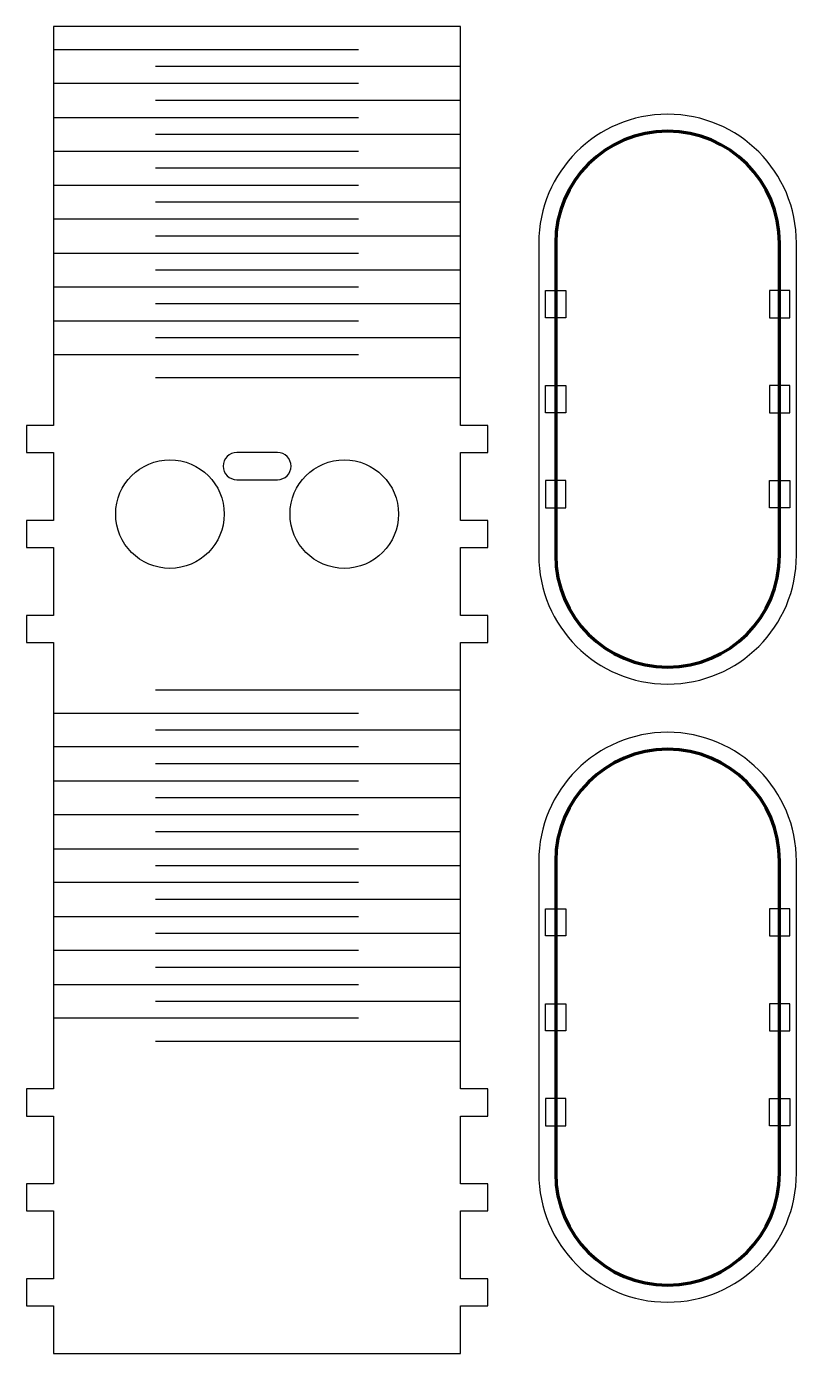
# Model space of a CAD drawing. Header units: millimetres. Extents: x 1193 to 1307, y 1628 to 1823.
import ezdxf

# ---------------------------------------------------------------- set-up
doc = ezdxf.new("R2010")
doc.units = ezdxf.units.MM
doc.layers.add('engraving', color=7, linetype='Continuous')
doc.layers.add('laser cutting', color=1, linetype='Continuous')

msp = doc.modelspace()

# ---------------------------------------------------------------- linework, layer by layer
at = {"layer": 'Defpoints'}
msp.add_lwpolyline([(1304.01, 1700.1, 1), (1271.01, 1700.1), (1271.01, 1654.1, 1), (1304.01, 1654.1)], format="xyb", close=True, dxfattribs=at)
at = {"layer": 'engraving', "lineweight": 211}
for points in [[(1304.01, 1791.21, 1), (1271.01, 1791.21), (1271.01, 1745.21, 1), (1304.01, 1745.21)], [(1304.01, 1700.1, 1), (1271.01, 1700.1), (1271.01, 1654.1, 1), (1304.01, 1654.1)]]:
    msp.add_lwpolyline(points, format="xyb", close=True, dxfattribs=at)
at = {"layer": 'laser cutting'}
for p, q in [((1256.99, 1823.14), (1211.99, 1823.14)), ((1196.93, 1819.74), (1241.93, 1819.74)), ((1256.99, 1817.24), (1211.99, 1817.24)), ((1241.93, 1814.74), (1196.99, 1814.74)), ((1256.99, 1812.24), (1211.99, 1812.24)), ((1196.93, 1809.74), (1241.93, 1809.74)), ((1256.99, 1807.24), (1211.99, 1807.24)), ((1241.93, 1804.74), (1196.99, 1804.74)), ((1256.99, 1802.24), (1211.99, 1802.24)), ((1196.93, 1799.74), (1241.93, 1799.74)), ((1256.99, 1797.24), (1211.99, 1797.24)), ((1241.93, 1794.74), (1196.99, 1794.74)), ((1256.99, 1792.24), (1211.99, 1792.24)), ((1196.93, 1789.74), (1241.93, 1789.74)), ((1256.99, 1787.24), (1211.99, 1787.24)), ((1241.93, 1784.74), (1196.99, 1784.74)), ((1256.99, 1782.24), (1211.99, 1782.24)), ((1196.93, 1779.74), (1241.93, 1779.74)), ((1256.99, 1777.24), (1211.99, 1777.24)), ((1241.93, 1774.74), (1196.99, 1774.74)), ((1256.99, 1771.34), (1211.99, 1771.34)), ((1226.99, 1760.34), (1223.99, 1760.34)), ((1229.99, 1760.34), (1226.99, 1760.34)), ((1223.99, 1756.34), (1229.99, 1756.34)), ((1211.99, 1725.34), (1256.99, 1725.34)), ((1196.93, 1721.94), (1241.93, 1721.94)), ((1256.99, 1719.44), (1211.99, 1719.44)), ((1241.93, 1716.94), (1196.99, 1716.94)), ((1256.99, 1714.44), (1211.99, 1714.44)), ((1196.93, 1711.94), (1241.93, 1711.94)), ((1256.99, 1709.44), (1211.99, 1709.44)), ((1241.93, 1706.94), (1196.99, 1706.94)), ((1256.99, 1704.44), (1211.99, 1704.44)), ((1196.93, 1701.94), (1241.93, 1701.94)), ((1256.99, 1699.44), (1211.99, 1699.44)), ((1241.93, 1696.94), (1196.99, 1696.94)), ((1256.99, 1694.44), (1211.99, 1694.44)), ((1196.93, 1691.94), (1241.93, 1691.94)), ((1256.99, 1689.44), (1211.99, 1689.44)), ((1241.93, 1686.94), (1196.99, 1686.94)), ((1256.99, 1684.44), (1211.99, 1684.44)), ((1196.93, 1681.94), (1241.93, 1681.94)), ((1256.99, 1679.44), (1211.99, 1679.44)), ((1241.93, 1676.94), (1196.99, 1676.94)), ((1256.99, 1673.54), (1211.99, 1673.54))]:
    msp.add_line(p, q, dxfattribs=at)
for points in [[(1196.99, 1666.54), (1192.99, 1666.54), (1192.99, 1662.54), (1196.99, 1662.54), (1196.99, 1652.54), (1192.99, 1652.54), (1192.99, 1648.54), (1196.99, 1648.54), (1196.99, 1638.54), (1192.99, 1638.54), (1192.99, 1634.54), (1196.99, 1634.54), (1196.99, 1627.54), (1256.99, 1627.54), (1256.99, 1634.54), (1260.99, 1634.54), (1260.99, 1638.54), (1256.99, 1638.54), (1256.99, 1648.54), (1260.99, 1648.54), (1260.99, 1652.54), (1256.99, 1652.54), (1256.99, 1662.54), (1260.99, 1662.54), (1260.99, 1666.54), (1256.99, 1666.54), (1256.99, 1673.54), (1256.99, 1725.34), (1256.99, 1732.34), (1260.99, 1732.34), (1260.99, 1736.34), (1256.99, 1736.34), (1256.99, 1746.34), (1260.99, 1746.34), (1260.99, 1750.34), (1256.99, 1750.34), (1256.99, 1760.34), (1260.99, 1760.34), (1260.99, 1764.34), (1256.99, 1764.34), (1256.99, 1771.34), (1256.99, 1823.14), (1196.99, 1823.14), (1196.99, 1771.34), (1196.99, 1764.34), (1192.99, 1764.34), (1192.99, 1760.34), (1196.99, 1760.34), (1196.99, 1750.34), (1192.99, 1750.34), (1192.99, 1746.34), (1196.99, 1746.34), (1196.99, 1736.34), (1192.99, 1736.34), (1192.99, 1732.34), (1196.99, 1732.34), (1196.99, 1725.34), (1196.99, 1673.54)], [(1272.51, 1784.21), (1272.51, 1780.21), (1269.51, 1780.21), (1269.51, 1784.21)], [(1305.51, 1784.21), (1302.51, 1784.21), (1302.51, 1780.21), (1305.51, 1780.21)], [(1269.51, 1766.21), (1269.51, 1770.21), (1272.51, 1770.21), (1272.51, 1766.21)], [(1305.51, 1770.21), (1302.51, 1770.21), (1302.51, 1766.21), (1305.51, 1766.21)], [(1272.51, 1752.21), (1272.51, 1756.21), (1269.51, 1756.21), (1269.51, 1752.21)], [(1305.51, 1752.21), (1302.51, 1752.21), (1302.51, 1756.21), (1305.51, 1756.21)], [(1272.51, 1693.1), (1272.51, 1689.1), (1269.51, 1689.1), (1269.51, 1693.1)], [(1305.51, 1693.1), (1302.51, 1693.1), (1302.51, 1689.1), (1305.51, 1689.1)], [(1269.51, 1675.1), (1269.51, 1679.1), (1272.51, 1679.1), (1272.51, 1675.1)], [(1305.51, 1679.1), (1302.51, 1679.1), (1302.51, 1675.1), (1305.51, 1675.1)], [(1272.51, 1661.1), (1272.51, 1665.1), (1269.51, 1665.1), (1269.51, 1661.1)], [(1305.51, 1661.1), (1302.51, 1661.1), (1302.51, 1665.1), (1305.51, 1665.1)]]:
    msp.add_lwpolyline(points, close=True, dxfattribs=at)
for points in [[(1306.51, 1791.21, 1), (1268.51, 1791.21), (1268.51, 1745.21, 1), (1306.51, 1745.21)], [(1306.51, 1700.1, 1), (1268.51, 1700.1), (1268.51, 1654.1, 1), (1306.51, 1654.1)]]:
    msp.add_lwpolyline(points, format="xyb", close=True, dxfattribs=at)
for centre in [(1214.14, 1751.27), (1239.84, 1751.27)]:
    msp.add_circle(centre, 8, dxfattribs=at)
for centre, start, end in [((1223.99, 1758.34), 90, 270), ((1229.99, 1758.34), 270, 90)]:
    msp.add_arc(centre, 2, start, end, dxfattribs=at)

doc.saveas('drawing.dxf')
